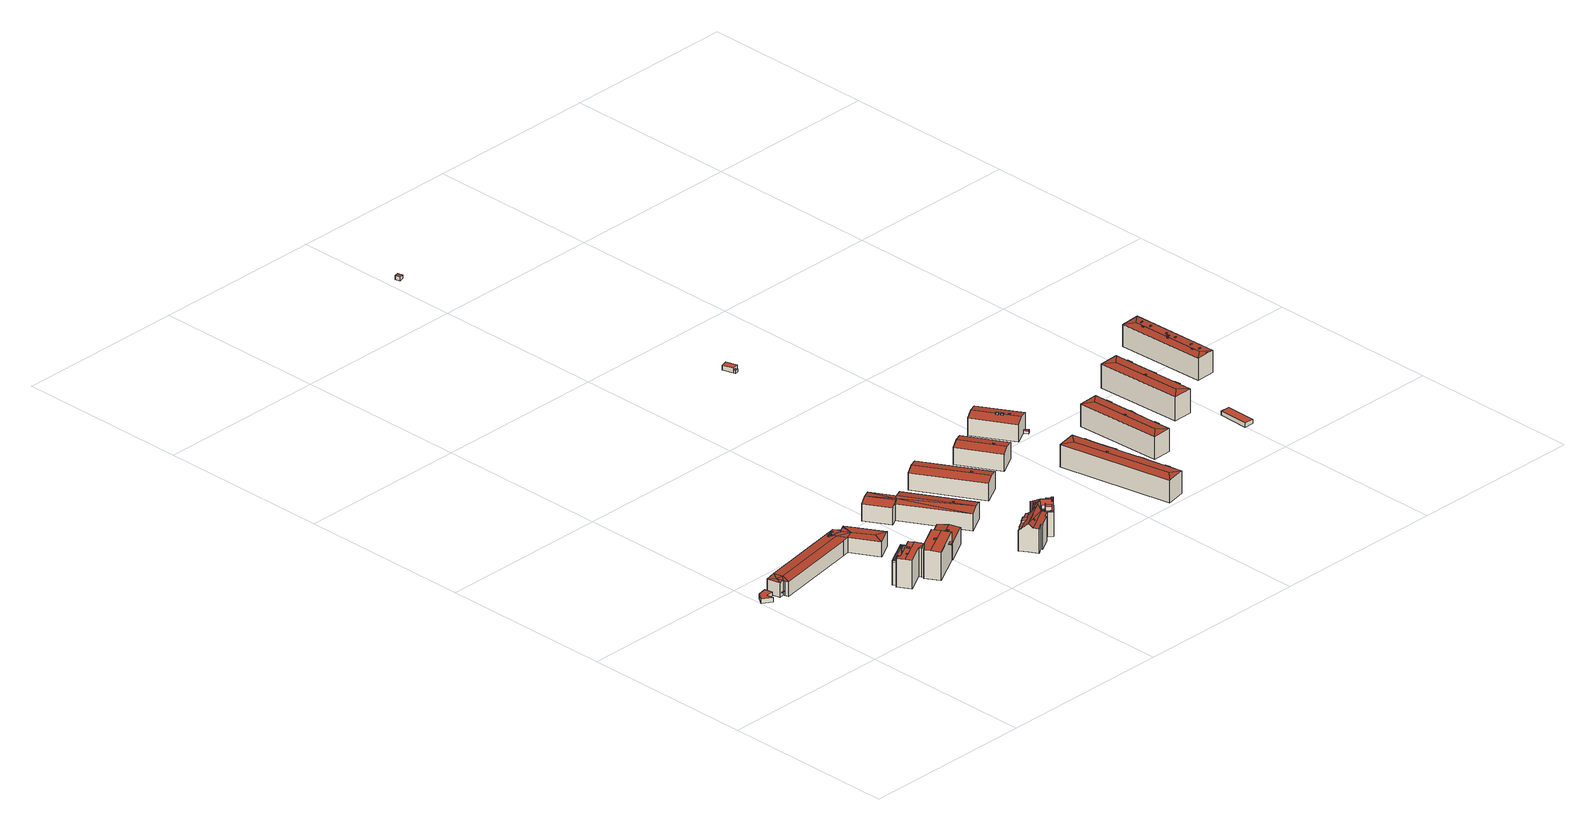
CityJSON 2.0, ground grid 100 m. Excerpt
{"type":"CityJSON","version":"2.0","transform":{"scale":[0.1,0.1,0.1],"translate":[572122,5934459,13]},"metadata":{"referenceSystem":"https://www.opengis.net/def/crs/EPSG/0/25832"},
"CityObjects":{
"building1":{"type":"Building","attributes":{"Grundfläche 2D":"39.105274","Grundhöhe NN":"14.070"},"geometry":[{"type":"Solid","lod":"3","boundaries":[[[[0,1,2,3,4,5]],[[6,7,4,3]],[[7,8,5,4]],[[8,9,0,5]],[[9,10,1,0]],[[10,11,2,1]],[[11,6,3,2]],[[6,11,10,9,8,7]]]],"semantics":{"surfaces":[{"type":"RoofSurface"},{"type":"WallSurface"},{"type":"GroundSurface"}],"values":[[0,1,1,1,1,1,1,2]]}}]},
"building2":{"type":"Building","attributes":{"Grundfläche 2D":"918.314063","Grundhöhe NN":"14.025"},"children":["building2-1","building2-2","building2-3","building2-4","building2-5"],"geometry":[{"type":"MultiSurface","lod":"3","boundaries":[[[12,13,14,15,16,17,18,19],[20,21,22,23]],[[24,25,26]],[[27,26,25,28]],[[24,29,28,25]],[[30,28,29]],[[31,28,30]],[[32,33,34,35,28,31,36,37]],[[38,39,40]],[[41,42,40,39,43,44,35,34]],[[45,46,43]],[[43,46,44]],[[47,46,45]],[[48,46,47]],[[49,50,44,48]],[[44,46,48]],[[50,51,27,35,44]],[[27,28,35]],[[52,53,54,55,56,57]],[[12,19,32,37]],[[37,36,13,12]],[[36,31,14,13]],[[31,58,15,14]],[[58,38,40,42,17,16,15]],[[42,41,18,17]],[[33,32,19,18,41,34]],[[51,50,59,60]],[[27,51,60,61]],[[24,26,62,63]],[[29,24,63,64]],[[55,31,30,29,64,65,56]],[[31,55,54,58]],[[66,38,58,54,53,67]],[[39,38,66,68]],[[43,39,68,69]],[[45,43,69,70]],[[47,45,70,71]],[[72,48,47,71,73,74]],[[75,49,48,72,74,73,76,77]],[[49,75,77,76,59,50]],[[26,27,61,62]],[[57,56,65,78]],[[52,57,78,79]],[[53,52,79,67]],[[64,63,62,61,60,59,76,73,71,70,69,68,66,67,79,78,65]]],"semantics":{"surfaces":[{"type":"RoofSurface"},{"type":"WallSurface"},{"type":"GroundSurface"}],"values":[0,0,0,0,0,0,0,0,0,0,0,0,0,0,0,0,0,0,1,1,1,1,1,1,1,1,1,1,1,1,1,1,1,1,1,1,1,1,1,1,1,1,1,2]}}]},
"building2-1":{"type":"BuildingInstallation","parents":["building2"],"geometry":[{"type":"MultiSurface","lod":"3","boundaries":[[[80,81,82,83]],[[83,82,84,85]],[[80,83,85,86]],[[81,80,86,87]],[[82,81,87,84]]],"semantics":{"surfaces":[{"type":"RoofSurface"},{"type":"WallSurface"}],"values":[0,1,1,1,1]}}]},
"building2-2":{"type":"BuildingInstallation","parents":["building2"],"geometry":[{"type":"MultiSurface","lod":"3","boundaries":[[[88,89,90,91,92]],[[93,94,90,89,95]],[[94,96,97,98,92,91,90]],[[98,99,88,92]],[[99,95,89,88]]],"semantics":{"surfaces":[{"type":"RoofSurface"},{"type":"WallSurface"}],"values":[0,1,1,1,1]}}]},
"building2-3":{"type":"BuildingInstallation","parents":["building2"],"geometry":[{"type":"MultiSurface","lod":"3","boundaries":[[[100,96,94,101]],[[93,102,101,94]],[[102,103,100,101]],[[103,97,96,100]]],"semantics":{"surfaces":[{"type":"RoofSurface"},{"type":"WallSurface"}],"values":[0,1,1,1]}}]},
"building2-4":{"type":"BuildingInstallation","parents":["building2"],"geometry":[{"type":"MultiSurface","lod":"3","boundaries":[[[104,105,106,107]],[[107,106,23,22]],[[104,107,22,21]],[[105,104,21,20]],[[106,105,20,23]]],"semantics":{"surfaces":[{"type":"RoofSurface"},{"type":"WallSurface"}],"values":[0,1,1,1,1]}}]},
"building2-5":{"type":"BuildingInstallation","parents":["building2"],"geometry":[{"type":"MultiSurface","lod":"3","boundaries":[[[75,72,108,109]],[[74,110,108,72]],[[77,74,72,75]],[[110,111,109,108]],[[111,77,75,109]],[[74,77,111,110]]],"semantics":{"surfaces":[{"type":"RoofSurface"},{"type":"WallSurface"},{"type":"OuterCeilingSurface"}],"values":[0,1,1,1,1,2]}}]},
"building3":{"type":"Building","attributes":{"Grundfläche 2D":"424.676342","Grundhöhe NN":"14.082"},"children":["building3-1","building3-2","building3-3","building3-4"],"geometry":[{"type":"Solid","lod":"3","boundaries":[[[[112,113,114,115,116,117,118,119]],[[120,121,122,123,124,125,126,127,128,129]],[[130,131,132]],[[133,134,131,130,135,136,137]],[[136,138,139,137]],[[140,141,131,142,143]],[[132,131,141]],[[144,145,143,142,146,147,148,149]],[[147,150,151,148]],[[152,144,149]],[[153,154,113,112]],[[115,114,120,129]],[[129,128,116,115]],[[128,127,117,116]],[[155,119,118,156]],[[155,153,112,119]],[[130,132,157,158]],[[138,136,135,159,160]],[[135,130,158,159]],[[138,160,161,139]],[[134,133,137,139,161,162]],[[134,162,163,131]],[[155,156,164,165]],[[153,155,165,166]],[[154,153,166,167]],[[141,140,168,169]],[[132,141,169,157]],[[146,142,131,163,164,156,118]],[[127,126,147,146,118,117]],[[147,126,125,150]],[[150,125,124,151]],[[151,124,123,148]],[[148,123,122,149]],[[149,122,121,152]],[[114,113,154,167,170,145,144,152,121,120]],[[168,140,143,145,170]],[[163,162,161,160,159,158,157,169,168,170,167,166,165,164]]]],"semantics":{"surfaces":[{"type":"RoofSurface"},{"type":"WallSurface"},{"type":"GroundSurface"}],"values":[[0,0,0,0,0,0,0,0,0,0,1,1,1,1,1,1,1,1,1,1,1,1,1,1,1,1,1,1,1,1,1,1,1,1,1,1,2]]}}]},
"building3-1":{"type":"BuildingInstallation","parents":["building3"],"geometry":[{"type":"MultiSurface","lod":"3","boundaries":[[[171,172,173,174]],[[174,173,175,176]],[[171,174,176,177]],[[172,171,177,178]],[[173,172,178,175]]],"semantics":{"surfaces":[{"type":"RoofSurface"},{"type":"WallSurface"}],"values":[0,1,1,1,1]}}]},
"building3-2":{"type":"BuildingInstallation","parents":["building3"],"geometry":[{"type":"MultiSurface","lod":"3","boundaries":[[[179,180,181,182]],[[182,181,183,184]],[[179,182,184,185]],[[180,179,185,186]],[[181,180,186,183]]],"semantics":{"surfaces":[{"type":"RoofSurface"},{"type":"WallSurface"}],"values":[0,1,1,1,1]}}]},
"building3-3":{"type":"BuildingInstallation","parents":["building3"],"geometry":[{"type":"MultiSurface","lod":"3","boundaries":[[[187,188,189,190]],[[190,189,191,192]],[[187,190,192,193]],[[188,187,193,194]],[[189,188,194,191]]],"semantics":{"surfaces":[{"type":"RoofSurface"},{"type":"WallSurface"}],"values":[0,1,1,1,1]}}]},
"building3-4":{"type":"BuildingInstallation","parents":["building3"],"geometry":[{"type":"MultiSurface","lod":"3","boundaries":[[[195,196,197,198]],[[199,200,198,197]],[[200,201,195,198]],[[201,202,196,195]],[[202,199,197,196]],[[202,201,200,199]]],"semantics":{"surfaces":[{"type":"RoofSurface"},{"type":"WallSurface"},{"type":"OuterCeilingSurface"}],"values":[0,1,1,1,1,2]}}]},
"building4":{"type":"Building","attributes":{"Grundfläche 2D":"206.413363","Grundhöhe NN":"14.407"},"children":["building4-1"],"geometry":[{"type":"Solid","lod":"3","boundaries":[[[[203,204,205,206]],[[204,207,208,205]],[[207,209,210,208]],[[203,206,211,212]],[[207,204,203,212,213]],[[209,207,213,214]],[[210,209,214,215]],[[208,210,215,216]],[[206,205,208,216,211]],[[215,214,213,212,211,216]]]],"semantics":{"surfaces":[{"type":"RoofSurface"},{"type":"WallSurface"},{"type":"GroundSurface"}],"values":[[0,0,0,1,1,1,1,1,1,2]]}}]},
"building4-1":{"type":"BuildingInstallation","parents":["building4"],"geometry":[{"type":"MultiSurface","lod":"3","boundaries":[[[217,218,219,220]],[[220,219,221,222]],[[217,220,222,223]],[[218,217,223,224]],[[219,218,224,221]]],"semantics":{"surfaces":[{"type":"RoofSurface"},{"type":"WallSurface"}],"values":[0,1,1,1,1]}}]},
"building5":{"type":"Building","attributes":{"Grundfläche 2D":"731.195685","Grundhöhe NN":"14.579"},"children":["building5-1"],"geometry":[{"type":"Solid","lod":"3","boundaries":[[[[225,226,227]],[[226,228,227]],[[225,229,230,231,232]],[[225,232,233,226]],[[234,233,235]],[[236,233,234]],[[236,237,238,239,240]],[[236,240,226,233]],[[234,235,241,242]],[[237,236,234,242,243]],[[238,237,243,244]],[[226,240,239,238,244,245,228]],[[229,225,227,246,247]],[[230,229,247,248]],[[233,232,231,230,248,241,235]],[[227,228,245,246]],[[247,246,245,244,243,242,241,248]]]],"semantics":{"surfaces":[{"type":"RoofSurface"},{"type":"WallSurface"},{"type":"GroundSurface"}],"values":[[0,0,0,0,0,0,0,0,1,1,1,1,1,1,1,1,2]]}}]},
"building5-1":{"type":"BuildingInstallation","parents":["building5"],"geometry":[{"type":"MultiSurface","lod":"3","boundaries":[[[249,250,251,252]],[[252,251,253,254]],[[249,252,254,255]],[[250,249,255,256]],[[251,250,256,253]]],"semantics":{"surfaces":[{"type":"RoofSurface"},{"type":"WallSurface"}],"values":[0,1,1,1,1]}}]},
"building6":{"type":"Building","attributes":{"Grundfläche 2D":"320.597153","Grundhöhe NN":"13.350"},"children":["building6-1","building6-2","building6-3","building6-4","building6-5","building6-6","building6-7","building6-8","building6-9","building6-10"],"geometry":[{"type":"MultiSurface","lod":"3","boundaries":[[[257,258,259,260,261,262]],[[263,264,265,266,267,268,269,270,271]],[[272,273,271]],[[274,268,267,266,265,264,271,273,275]],[[263,271,264]],[[276,277,275]],[[275,277,274]],[[278,277,276,279,280,281,282,283]],[[284,285,278]],[[285,277,278]],[[286,262,261,260,287,288,289,290,291,292,293,294,295]],[[292,291,290,289,277,285],[296,297,298,299,300,301]],[[295,294,293,302,303,286]],[[304,288,287,305]],[[304,306,307,268,274,308,288]],[[288,308,289]],[[274,277,289]],[[289,308,274]],[[270,269,309]],[[268,307,269]],[[269,307,306,309]],[[286,303,310,258,257,262]],[[310,311,259,258]],[[305,287,260,259,311]],[[304,305,312,313]],[[309,306,304,313,314]],[[270,309,314,315]],[[271,270,315,316]],[[272,271,316,317]],[[273,272,317,318]],[[319,279,276,275,273,318,320]],[[280,279,319,321]],[[281,280,321,322]],[[282,281,322,323]],[[283,282,323,324]],[[278,283,324,325]],[[284,278,325,326]],[[302,293,292,285,284,326,327]],[[303,302,327,328]],[[311,310,329,330]],[[310,303,328,329]],[[305,311,330,312]],[[322,321,319,320,318,317,316,315,314,313,312,330,329,328,327,326,325,324,323]]],"semantics":{"surfaces":[{"type":"RoofSurface"},{"type":"WallSurface"},{"type":"GroundSurface"}],"values":[0,0,0,0,0,0,0,0,0,0,0,0,0,0,0,0,0,0,0,1,1,1,1,1,1,1,1,1,1,1,1,1,1,1,1,1,1,1,1,1,1,1,2]}}]},
"building6-1":{"type":"BuildingInstallation","parents":["building6"],"geometry":[{"type":"MultiSurface","lod":"3","boundaries":[[[331,332,333,334]],[[333,332,335,336]],[[334,333,336,337]],[[331,334,337,338]],[[332,331,338,335]]],"semantics":{"surfaces":[{"type":"RoofSurface"},{"type":"WallSurface"}],"values":[0,1,1,1,1]}}]},
"building6-2":{"type":"BuildingInstallation","parents":["building6"],"geometry":[{"type":"MultiSurface","lod":"3","boundaries":[[[339,340,341,342,343]],[[344,345,343,342]],[[339,343,345]],[[340,346,341]],[[347,344,342,341]]],"semantics":{"surfaces":[{"type":"RoofSurface"},{"type":"WallSurface"}],"values":[0,1,1,1,1]}}]},
"building6-3":{"type":"BuildingInstallation","parents":["building6"],"geometry":[{"type":"MultiSurface","lod":"3","boundaries":[[[348,349,350,351,352]],[[350,349,353,354]],[[354,355,351,350]],[[352,351,355]]],"semantics":{"surfaces":[{"type":"RoofSurface"},{"type":"WallSurface"}],"values":[0,1,1,1]}}]},
"building6-4":{"type":"BuildingInstallation","parents":["building6"],"geometry":[{"type":"MultiSurface","lod":"3","boundaries":[[[356,357,358,359,360,361]],[[360,359,265,362]],[[360,362,263,361]],[[263,264,356,361]],[[363,364,357,356,264]],[[358,357,364,365]]],"semantics":{"surfaces":[{"type":"RoofSurface"},{"type":"WallSurface"}],"values":[0,1,1,1,1,1]}}]},
"building6-5":{"type":"BuildingInstallation","parents":["building6"],"geometry":[{"type":"MultiSurface","lod":"3","boundaries":[[[366,367,368,369,370,371]],[[372,369,368,367,366,373,374,291]],[[372,375,370,369]],[[375,290,376,377,371,370]],[[377,373,366,371]]],"semantics":{"surfaces":[{"type":"RoofSurface"},{"type":"WallSurface"}],"values":[0,1,1,1,1]}}]},
"building6-6":{"type":"BuildingInstallation","parents":["building6"],"geometry":[{"type":"MultiSurface","lod":"3","boundaries":[[[378,379,380,381]],[[379,378,382,383]],[[380,379,383,384]],[[381,380,384,385]],[[378,381,385,382]]],"semantics":{"surfaces":[{"type":"RoofSurface"},{"type":"WallSurface"}],"values":[0,1,1,1,1]}}]},
"building6-7":{"type":"BuildingInstallation","parents":["building6"],"geometry":[{"type":"MultiSurface","lod":"3","boundaries":[[[267,386,387,388,389,390]],[[389,388,391,266]],[[387,386,392]],[[392,391,388,387]]],"semantics":{"surfaces":[{"type":"RoofSurface"},{"type":"WallSurface"}],"values":[0,1,1,1]}}]},
"building6-8":{"type":"BuildingInstallation","parents":["building6"],"geometry":[{"type":"MultiSurface","lod":"3","boundaries":[[[393,394,395,396]],[[396,395,397,398]],[[393,396,398,399]],[[394,393,399,400]],[[395,394,400,397]]],"semantics":{"surfaces":[{"type":"RoofSurface"},{"type":"WallSurface"}],"values":[0,1,1,1,1]}}]},
"building6-9":{"type":"BuildingInstallation","parents":["building6"],"geometry":[{"type":"MultiSurface","lod":"3","boundaries":[[[401,402,403,404]],[[298,297,402,401,299]],[[296,301,403,402,297]],[[301,300,404,403]],[[300,299,401,404]]],"semantics":{"surfaces":[{"type":"RoofSurface"},{"type":"WallSurface"}],"values":[0,1,1,1,1]}}]},
"building6-10":{"type":"BuildingInstallation","parents":["building6"],"geometry":[{"type":"MultiSurface","lod":"3","boundaries":[[[405,406,407,408,409]],[[294,410,405,409,411]],[[406,405,410,412]],[[407,406,412,295]]],"semantics":{"surfaces":[{"type":"RoofSurface"},{"type":"WallSurface"}],"values":[0,1,1,1]}}]},
"building7":{"type":"Building","attributes":{"Grundfläche 2D":"534.867794","Grundhöhe NN":"14.846"},"children":["building7-1"],"geometry":[{"type":"Solid","lod":"3","boundaries":[[[[413,414,415,416]],[[417,413,416,418]],[[418,416,415,419,420]],[[417,418,420,421]],[[414,413,417,421,422]],[[415,414,422,419]],[[420,419,422,421]]]],"semantics":{"surfaces":[{"type":"RoofSurface"},{"type":"WallSurface"},{"type":"GroundSurface"}],"values":[[0,0,1,1,1,1,2]]}}]},
"building7-1":{"type":"BuildingInstallation","parents":["building7"],"geometry":[{"type":"MultiSurface","lod":"3","boundaries":[[[423,424,425,426]],[[426,425,427,428]],[[423,426,428,429]],[[424,423,429,430]],[[425,424,430,427]]],"semantics":{"surfaces":[{"type":"RoofSurface"},{"type":"WallSurface"}],"values":[0,1,1,1,1]}}]},
"building8":{"type":"Building","attributes":{"Grundfläche 2D":"339.621883","Grundhöhe NN":"15.150"},"children":["building8-1"],"geometry":[{"type":"Solid","lod":"3","boundaries":[[[[431,432,433,434]],[[435,432,431,436]],[[434,433,437,438]],[[436,431,434,438,439]],[[435,436,439,440]],[[437,433,432,435,440]],[[439,438,437,440]]]],"semantics":{"surfaces":[{"type":"RoofSurface"},{"type":"WallSurface"},{"type":"GroundSurface"}],"values":[[0,0,1,1,1,1,2]]}}]},
"building8-1":{"type":"BuildingInstallation","parents":["building8"],"geometry":[{"type":"MultiSurface","lod":"3","boundaries":[[[441,442,443,444]],[[444,443,445,446]],[[441,444,446,447]],[[442,441,447,448]],[[443,442,448,445]]],"semantics":{"surfaces":[{"type":"RoofSurface"},{"type":"WallSurface"}],"values":[0,1,1,1,1]}}]},
"building9":{"type":"Building","attributes":{"Grundfläche 2D":"755.441819","Grundhöhe NN":"15.011"},"children":["building9-1","building9-2","building9-3","building9-4","building9-5"],"geometry":[{"type":"Solid","lod":"3","boundaries":[[[[449,450,451,452]],[[449,452,453]],[[454,451,450]],[[455,456,457,453,452,451,454,458,459,460,461,462]],[[458,463,464,459]],[[460,465,466,461]],[[462,467,468,455]],[[456,469,470,457]],[[450,449,471,472]],[[454,450,472,473]],[[458,454,473,474]],[[463,458,474,475]],[[464,463,475,476]],[[459,464,476,477]],[[460,459,477,478]],[[465,460,478,479]],[[466,465,479,480]],[[461,466,480,481]],[[462,461,481,482]],[[467,462,482,483]],[[468,467,483,484]],[[455,468,484,485]],[[456,455,485,486]],[[469,456,486,487]],[[470,469,487,488]],[[457,470,488,489]],[[453,457,489,490]],[[449,453,490,471]],[[483,482,481,480,479,478,477,476,475,474,473,472,471,490,489,488,487,486,485,484]]]],"semantics":{"surfaces":[{"type":"RoofSurface"},{"type":"WallSurface"},{"type":"GroundSurface"}],"values":[[0,0,0,0,0,0,0,0,1,1,1,1,1,1,1,1,1,1,1,1,1,1,1,1,1,1,1,1,2]]}}]},
"building9-1":{"type":"BuildingInstallation","parents":["building9"],"geometry":[{"type":"MultiSurface","lod":"3","boundaries":[[[491,492,493,494]],[[494,493,495,496]],[[491,494,496,497]],[[492,491,497,498]],[[493,492,498,495]]],"semantics":{"surfaces":[{"type":"RoofSurface"},{"type":"WallSurface"}],"values":[0,1,1,1,1]}}]},
"building9-2":{"type":"BuildingInstallation","parents":["building9"],"geometry":[{"type":"MultiSurface","lod":"3","boundaries":[[[499,500,501,502]],[[503,504,501,500]],[[504,505,502,501]],[[505,506,499,502]],[[506,503,500,499]],[[503,506,505,504]]],"semantics":{"surfaces":[{"type":"RoofSurface"},{"type":"WallSurface"},{"type":"OuterCeilingSurface"}],"values":[0,1,1,1,1,2]}}]},
"building9-3":{"type":"BuildingInstallation","parents":["building9"],"geometry":[{"type":"MultiSurface","lod":"3","boundaries":[[[507,508,509,510]],[[511,512,510,509]],[[513,511,509,508]],[[512,514,507,510]],[[514,513,508,507]],[[513,514,512,511]]],"semantics":{"surfaces":[{"type":"RoofSurface"},{"type":"WallSurface"},{"type":"OuterCeilingSurface"}],"values":[0,1,1,1,1,2]}}]},
"building9-4":{"type":"BuildingInstallation","parents":["building9"],"geometry":[{"type":"MultiSurface","lod":"3","boundaries":[[[515,516,517,518]],[[519,520,518,517]],[[520,521,515,518]],[[521,522,516,515]],[[522,519,517,516]],[[522,521,520,519]]],"semantics":{"surfaces":[{"type":"RoofSurface"},{"type":"WallSurface"},{"type":"OuterCeilingSurface"}],"values":[0,1,1,1,1,2]}}]},
"building9-5":{"type":"BuildingInstallation","parents":["building9"],"geometry":[{"type":"MultiSurface","lod":"3","boundaries":[[[523,524,525,526]],[[527,528,525,524]],[[528,529,526,525]],[[529,530,523,526]],[[530,527,524,523]],[[527,530,529,528]]],"semantics":{"surfaces":[{"type":"RoofSurface"},{"type":"WallSurface"},{"type":"OuterCeilingSurface"}],"values":[0,1,1,1,1,2]}}]},
"building10":{"type":"Building","attributes":{"Grundfläche 2D":"29.621760","Grundhöhe NN":"14.089"},"geometry":[{"type":"Solid","lod":"3","boundaries":[[[[531,532,533,534]],[[535,536,537,538]],[[531,534,539,540]],[[532,531,540,541]],[[533,532,541,542]],[[543,536,535,534,533,542]],[[537,536,543,544]],[[538,537,544,545]],[[538,545,539,534,535]],[[544,543,542,541,540,539,545]]]],"semantics":{"surfaces":[{"type":"RoofSurface"},{"type":"WallSurface"},{"type":"GroundSurface"}],"values":[[0,0,1,1,1,1,1,1,1,2]]}}]},
"building11":{"type":"Building","attributes":{"Grundfläche 2D":"8.057820","Grundhöhe NN":"15.602"},"geometry":[{"type":"Solid","lod":"3","boundaries":[[[[546,547,548,549]],[[550,551,549,548]],[[551,552,546,549]],[[552,553,547,546]],[[553,550,548,547]],[[553,552,551,550]]]],"semantics":{"surfaces":[{"type":"RoofSurface"},{"type":"WallSurface"},{"type":"GroundSurface"}],"values":[[0,1,1,1,1,2]]}}]},
"building12":{"type":"Building","attributes":{"Grundfläche 2D":"353.457828","Grundhöhe NN":"15.203"},"children":["building12-1","building12-2","building12-3"],"geometry":[{"type":"Solid","lod":"3","boundaries":[[[[554,555,556,557]],[[558,559,560,555,554]],[[561,562,563,564]],[[565,562,561,566]],[[564,563,567,568]],[[566,561,564,568,569]],[[565,566,569,570]],[[562,565,570,571,559,558,554,557,572,567,563]],[[560,559,571,573]],[[556,555,560,573,574]],[[557,556,574,572]],[[574,573,571,570,569,568,567,572]]]],"semantics":{"surfaces":[{"type":"RoofSurface"},{"type":"WallSurface"},{"type":"GroundSurface"}],"values":[[0,0,0,0,1,1,1,1,1,1,1,2]]}}]},
"building12-1":{"type":"BuildingInstallation","parents":["building12"],"geometry":[{"type":"MultiSurface","lod":"3","boundaries":[[[575,576,577,578]],[[578,577,579,580]],[[575,578,580,581]],[[576,575,581,582]],[[577,576,582,579]]],"semantics":{"surfaces":[{"type":"RoofSurface"},{"type":"WallSurface"}],"values":[0,1,1,1,1]}}]},
"building12-2":{"type":"BuildingInstallation","parents":["building12"],"geometry":[{"type":"MultiSurface","lod":"3","boundaries":[[[583,584,585,586]],[[586,585,587,588]],[[583,586,588,589]],[[584,583,589,590]],[[585,584,590,587]]],"semantics":{"surfaces":[{"type":"RoofSurface"},{"type":"WallSurface"}],"values":[0,1,1,1,1]}}]},
"building12-3":{"type":"BuildingInstallation","parents":["building12"],"geometry":[{"type":"MultiSurface","lod":"3","boundaries":[[[591,592,593,594]],[[594,593,595,596]],[[591,594,596,597]],[[592,591,597,598]],[[593,592,598,595]]],"semantics":{"surfaces":[{"type":"RoofSurface"},{"type":"WallSurface"}],"values":[0,1,1,1,1]}}]},
"building13":{"type":"Building","attributes":{"Grundfläche 2D":"575.097731","Grundhöhe NN":"15.719"},"children":["building13-1"],"geometry":[{"type":"Solid","lod":"3","boundaries":[[[[599,600,601]],[[599,602,603,600]],[[604,605,606,607,608,609,602,599,601,610]],[[611,604,610,612]],[[613,606,605,614]],[[615,608,607,616]],[[602,609,603]],[[617,618,601,600]],[[618,619,610,601]],[[619,620,612,610]],[[620,621,611,612]],[[621,622,604,611]],[[622,623,605,604]],[[623,624,614,605]],[[624,625,613,614]],[[625,626,606,613]],[[626,627,607,606]],[[627,628,616,607]],[[628,629,615,616]],[[629,630,608,615]],[[630,631,609,608]],[[631,632,603,609]],[[632,617,600,603]],[[626,625,624,623,622,621,620,619,618,617,632,631,630,629,628,627]]]],"semantics":{"surfaces":[{"type":"RoofSurface"},{"type":"WallSurface"},{"type":"GroundSurface"}],"values":[[0,0,0,0,0,0,0,1,1,1,1,1,1,1,1,1,1,1,1,1,1,1,1,2]]}}]},
"building13-1":{"type":"BuildingInstallation","parents":["building13"],"geometry":[{"type":"MultiSurface","lod":"3","boundaries":[[[633,634,635,636]],[[634,633,637,638]],[[635,634,638,639]],[[636,635,639,640]],[[633,636,640,637]]],"semantics":{"surfaces":[{"type":"RoofSurface"},{"type":"WallSurface"}],"values":[0,1,1,1,1]}}]},
"building14":{"type":"Building","attributes":{"Grundfläche 2D":"574.275443","Grundhöhe NN":"15.399"},"children":["building14-1","building14-2","building14-3"],"geometry":[{"type":"Solid","lod":"3","boundaries":[[[[641,642,643,644]],[[641,644,645]],[[646,643,642]],[[646,647,648,649,650,651,652,645,644,643]],[[647,653,654,648]],[[649,655,656,650]],[[651,657,658,652]],[[642,641,659,660]],[[646,642,660,661]],[[647,646,661,662]],[[653,647,662,663]],[[654,653,663,664]],[[648,654,664,665]],[[649,648,665,666]],[[655,649,666,667]],[[656,655,667,668]],[[650,656,668,669]],[[651,650,669,670]],[[657,651,670,671]],[[658,657,671,672]],[[652,658,672,673]],[[645,652,673,674]],[[641,645,674,659]],[[667,666,665,664,663,662,661,660,659,674,673,672,671,670,669,668]]]],"semantics":{"surfaces":[{"type":"RoofSurface"},{"type":"WallSurface"},{"type":"GroundSurface"}],"values":[[0,0,0,0,0,0,0,1,1,1,1,1,1,1,1,1,1,1,1,1,1,1,1,2]]}}]},
"building14-1":{"type":"BuildingInstallation","parents":["building14"],"geometry":[{"type":"MultiSurface","lod":"3","boundaries":[[[675,676,677,678]],[[678,677,679,680]],[[675,678,680,681]],[[676,675,681,682]],[[677,676,682,679]]],"semantics":{"surfaces":[{"type":"RoofSurface"},{"type":"WallSurface"}],"values":[0,1,1,1,1]}}]},
"building14-2":{"type":"BuildingInstallation","parents":["building14"],"geometry":[{"type":"MultiSurface","lod":"3","boundaries":[[[683,684,685,686]],[[687,688,686,685]],[[689,687,685,684]],[[688,690,683,686]],[[690,689,684,683]],[[689,690,688,687]]],"semantics":{"surfaces":[{"type":"RoofSurface"},{"type":"WallSurface"},{"type":"OuterCeilingSurface"}],"values":[0,1,1,1,1,2]}}]},
"building14-3":{"type":"BuildingInstallation","parents":["building14"],"geometry":[{"type":"MultiSurface","lod":"3","boundaries":[[[691,692,693,694]],[[695,696,694,693]],[[696,697,691,694]],[[697,698,692,691]],[[698,695,693,692]],[[698,697,696,695]]],"semantics":{"surfaces":[{"type":"RoofSurface"},{"type":"WallSurface"},{"type":"OuterCeilingSurface"}],"values":[0,1,1,1,1,2]}}]},
"building15":{"type":"Building","attributes":{"Grundfläche 2D":"95.683235","Grundhöhe NN":"16.673"},"geometry":[{"type":"Solid","lod":"3","boundaries":[[[[699,700,701,702]],[[703,704,702,701]],[[704,705,699,702]],[[705,706,700,699]],[[706,703,701,700]],[[706,705,704,703]]]],"semantics":{"surfaces":[{"type":"RoofSurface"},{"type":"WallSurface"},{"type":"GroundSurface"}],"values":[[0,1,1,1,1,2]]}}]},
"building16":{"type":"Building","attributes":{"Grundfläche 2D":"576.247873","Grundhöhe NN":"16.504"},"children":["building16-1","building16-2","building16-3","building16-4","building16-5","building16-6","building16-7","building16-8","building16-9","building16-10","building16-11","building16-12","building16-13","building16-14"],"geometry":[{"type":"Solid","lod":"3","boundaries":[[[[707,708,709,710,711]],[[707,712,713,708]],[[714,713,712]],[[714,709,708,713]],[[712,707,715,716]],[[714,712,716,717]],[[709,714,717,718]],[[707,711,710,709,718,715]],[[716,715,718,717]]]],"semantics":{"surfaces":[{"type":"RoofSurface"},{"type":"WallSurface"},{"type":"GroundSurface"}],"values":[[0,0,0,0,1,1,1,1,2]]}}]},
"building16-1":{"type":"BuildingInstallation","parents":["building16"],"geometry":[{"type":"MultiSurface","lod":"3","boundaries":[[[719,720,721,722]],[[722,721,723,724]],[[719,722,724,725]],[[720,719,725,726]],[[721,720,726,723]]],"semantics":{"surfaces":[{"type":"RoofSurface"},{"type":"WallSurface"}],"values":[0,1,1,1,1]}}]},
"building16-2":{"type":"BuildingInstallation","parents":["building16"],"geometry":[{"type":"MultiSurface","lod":"3","boundaries":[[[727,728,729,730]],[[730,729,710,711]],[[711,731,727,730]],[[728,727,731,732]],[[732,710,729,728]]],"semantics":{"surfaces":[{"type":"RoofSurface"},{"type":"WallSurface"}],"values":[0,1,1,1,1]}}]},
"building16-3":{"type":"BuildingInstallation","parents":["building16"],"geometry":[{"type":"MultiSurface","lod":"3","boundaries":[[[733,734,735,736]],[[736,735,737,738]],[[733,736,738,739]],[[734,733,739,740]],[[735,734,740,737]]],"semantics":{"surfaces":[{"type":"RoofSurface"},{"type":"WallSurface"}],"values":[0,1,1,1,1]}}]},
"building16-4":{"type":"BuildingInstallation","parents":["building16"],"geometry":[{"type":"MultiSurface","lod":"3","boundaries":[[[741,742,743,744]],[[742,741,745,746]],[[744,743,747,748]],[[741,744,748,745]],[[743,742,746,747]]],"semantics":{"surfaces":[{"type":"RoofSurface"},{"type":"WallSurface"}],"values":[0,1,1,1,1]}}]},
"building16-5":{"type":"BuildingInstallation","parents":["building16"],"geometry":[{"type":"MultiSurface","lod":"3","boundaries":[[[749,750,751,752]],[[751,750,753,754]],[[752,751,754,755]],[[749,752,755,756]],[[750,749,756,753]]],"semantics":{"surfaces":[{"type":"RoofSurface"},{"type":"WallSurface"}],"values":[0,1,1,1,1]}}]},
"building16-6":{"type":"BuildingInstallation","parents":["building16"],"geometry":[{"type":"MultiSurface","lod":"3","boundaries":[[[757,758,759,760]],[[760,759,761,762]],[[762,763,757,760]],[[758,757,763,764]],[[764,761,759,758]]],"semantics":{"surfaces":[{"type":"RoofSurface"},{"type":"WallSurface"}],"values":[0,1,1,1,1]}}]},
"building16-7":{"type":"BuildingInstallation","parents":["building16"],"geometry":[{"type":"MultiSurface","lod":"3","boundaries":[[[765,766,767,768]],[[768,767,769,770]],[[765,768,770,771]],[[766,765,771,772]],[[767,766,772,769]]],"semantics":{"surfaces":[{"type":"RoofSurface"},{"type":"WallSurface"}],"values":[0,1,1,1,1]}}]},
"building16-8":{"type":"BuildingInstallation","parents":["building16"],"geometry":[{"type":"MultiSurface","lod":"3","boundaries":[[[773,774,775,776]],[[776,775,777,778]],[[773,776,778,779]],[[774,773,779,780]],[[775,774,780,777]]],"semantics":{"surfaces":[{"type":"RoofSurface"},{"type":"WallSurface"}],"values":[0,1,1,1,1]}}]},
"building16-9":{"type":"BuildingInstallation","parents":["building16"],"geometry":[{"type":"MultiSurface","lod":"3","boundaries":[[[781,782,783,784]],[[785,786,784,783]],[[784,786,787,781]],[[782,781,787,788]],[[783,782,788,785]]],"semantics":{"surfaces":[{"type":"RoofSurface"},{"type":"WallSurface"}],"values":[0,1,1,1,1]}}]},
"building16-10":{"type":"BuildingInstallation","parents":["building16"],"geometry":[{"type":"MultiSurface","lod":"3","boundaries":[[[789,790,791,792]],[[792,791,793,794]],[[789,792,794,795]],[[790,789,795,796]],[[791,790,796,793]]],"semantics":{"surfaces":[{"type":"RoofSurface"},{"type":"WallSurface"}],"values":[0,1,1,1,1]}}]},
"building16-11":{"type":"BuildingInstallation","parents":["building16"],"geometry":[{"type":"MultiSurface","lod":"3","boundaries":[[[797,798,799,800]],[[800,799,801,802]],[[797,800,802,803]],[[798,797,803,804]],[[799,798,804,801]]],"semantics":{"surfaces":[{"type":"RoofSurface"},{"type":"WallSurface"}],"values":[0,1,1,1,1]}}]},
"building16-12":{"type":"BuildingInstallation","parents":["building16"],"geometry":[{"type":"MultiSurface","lod":"3","boundaries":[[[805,806,807,808]],[[809,810,807,806]],[[810,811,808,807]],[[811,812,805,808]],[[812,809,806,805]],[[809,812,811,810]]],"semantics":{"surfaces":[{"type":"RoofSurface"},{"type":"WallSurface"},{"type":"OuterCeilingSurface"}],"values":[0,1,1,1,1,2]}}]},
"building16-13":{"type":"BuildingInstallation","parents":["building16"],"geometry":[{"type":"MultiSurface","lod":"3","boundaries":[[[813,814,815,816]],[[817,818,815,814]],[[818,819,816,815]],[[819,820,813,816]],[[820,817,814,813]],[[817,820,819,818]]],"semantics":{"surfaces":[{"type":"RoofSurface"},{"type":"WallSurface"},{"type":"OuterCeilingSurface"}],"values":[0,1,1,1,1,2]}}]},
"building16-14":{"type":"BuildingInstallation","parents":["building16"],"geometry":[{"type":"MultiSurface","lod":"3","boundaries":[[[821,822,823,824]],[[822,825,826,823]],[[824,823,826,827]],[[821,824,827,828]],[[822,821,828,825]],[[826,825,828,827]]],"semantics":{"surfaces":[{"type":"RoofSurface"},{"type":"WallSurface"},{"type":"OuterCeilingSurface"}],"values":[0,1,1,1,1,2]}}]}
},
"vertices":[
[80,854,36],[27,843,36],[0,801,36],[54,767,36],[47,803,36],[90,812,36],[54,767,11],[47,803,11],[90,812,11],[80,854,11],[27,843,11],[0,801,11],
[693,911,103],[698,914,103],[696,918,103],[677,951,103],[648,943,103],[644,942,103],[646,932,103],[656,913,103],[657,937,103],[660,932,103],[653,928,103],[650,934,103],[861,743,96],[792,759,99],[765,690,96],[677,846,96],[726,867,99],[747,945,96],[739,940,96],[696,918,97],[656,913,98],[648,927,97],[647,929,97],[646,898,99],[698,914,97],[693,911,97],[650,944,96],[648,953,96],[648,943,96],[646,932,97],[644,942,96],[156,865,96],[167,811,99],[92,849,96],[124,815,99],[109,773,96],[139,779,96],[141,772,96],[146,748,96],[636,836,96],[668,964,39],[672,949,39],[677,951,39],[696,918,39],[739,940,39],[717,977,39],[677,951,95],[146,748,10],[636,836,10],[677,846,10],[765,690,10],[861,743,10],[747,945,10],[739,940,10],[650,944,10],[672,949,10],[648,953,10],[156,865,10],[92,849,10],[109,773,10],[139,779,37],[139,779,10],[139,779,35],[141,772,37],[141,772,10],[141,772,35],[717,977,10],[668,964,10],
[640,914,101],[638,925,101],[629,923,101],[632,912,101],[629,923,97],[632,912,98],[640,914,98],[638,925,97],
[613,926,105],[615,916,105],[623,917,105],[621,927,105],[621,928,105],[623,917,98],[623,917,104],[615,916,98],[621,927,104],[621,927,97],[621,928,97],[613,926,97],
[627,928,104],[629,919,104],[629,919,98],[627,928,97],
[660,932,105],[657,937,105],[650,934,105],[653,928,105],
[119,775,37],[120,767,37],[119,775,35],[120,767,35],
[597,452,155],[608,431,155],[612,433,155],[603,450,155],[743,528,155],[759,499,155],[763,501,155],[744,535,155],[612,433,147],[624,439,147],[631,427,147],[696,463,147],[689,476,147],[716,491,147],[723,478,147],[759,499,147],[743,528,147],[603,450,147],[768,390,178],[804,428,178],[760,403,178],[957,457,179],[933,501,178],[756,384,178],[773,354,179],[958,455,179],[801,304,178],[985,408,178],[638,351,178],[753,415,178],[780,470,179],[620,383,179],[608,431,178],[597,424,178],[763,501,178],[723,478,178],[696,463,178],[631,427,178],[716,491,178],[689,476,178],[624,439,178],[597,452,147],[608,431,147],[744,535,147],[763,501,147],[760,403,11],[768,390,11],[756,384,11],[801,304,11],[985,408,11],[933,501,11],[804,428,11],[763,501,11],[744,535,11],[597,452,11],[608,431,11],[638,351,11],[753,415,11],[597,424,11],
[878,427,181],[868,421,181],[873,410,181],[884,416,181],[873,410,179],[884,416,179],[878,427,178],[868,421,178],
[720,464,181],[709,458,181],[715,448,181],[726,454,181],[715,448,178],[726,454,178],[720,464,178],[709,458,178],
[671,412,181],[667,420,181],[661,417,181],[666,409,181],[661,417,178],[666,409,179],[671,412,179],[667,420,178],
[931,357,148],[959,372,148],[950,388,148],[922,373,148],[950,388,146],[922,373,146],[931,357,146],[959,372,146],
[1130,483,114],[1100,537,123],[957,457,123],[988,403,114],[1068,593,114],[933,501,117],[923,511,114],[930,499,117],[988,403,14],[1130,483,14],[1068,593,14],[923,511,14],[930,499,14],[933,501,14],
[1043,500,125],[1048,491,124],[1057,496,124],[1052,505,125],[1057,496,121],[1052,505,123],[1043,500,123],[1048,491,121],
[1323,562,128],[1101,908,124],[1268,531,115],[1067,889,115],[1378,593,115],[1173,959,115],[1133,937,124],[1118,928,128],[1097,916,124],[1058,1072,115],[1133,937,115],[1001,1040,128],[948,1010,115],[1028,867,115],[1067,889,124],[1082,898,128],[1133,937,16],[1058,1072,16],[948,1010,16],[1028,867,16],[1067,889,16],[1268,531,16],[1378,593,16],[1173,959,16],
[1274,682,127],[1265,677,128],[1270,669,128],[1278,674,127],[1270,669,127],[1278,674,125],[1274,682,125],[1265,677,127],
[1577,322,157],[1579,324,156],[1557,346,156],[1531,321,175],[1546,304,175],[1552,298,175],[1364,280,123],[1364,279,123],[1394,288,130],[1399,289,131],[1424,296,137],[1455,294,153],[1451,304,144],[1451,332,122],[1362,279,122],[1362,281,122],[1297,241,122],[1497,295,173],[1327,195,173],[1340,174,149],[1490,263,149],[1508,239,147],[1356,149,147],[1392,172,147],[1397,163,146],[1475,209,146],[1470,217,147],[1531,215,147],[1533,218,149],[1568,313,155],[1546,336,155],[1525,358,155],[1522,301,193],[1562,260,193],[1567,255,193],[1568,253,193],[1597,283,155],[1590,290,155],[1570,311,155],[1515,260,163],[1506,252,153],[1497,262,153],[1493,266,153],[1507,279,170],[1520,265,170],[1606,291,147],[1577,322,147],[1525,375,147],[1555,344,147],[1466,318,147],[1451,304,147],[1463,300,155],[1466,318,122],[1579,324,145],[1557,346,145],[1555,344,3],[1525,375,3],[1466,318,3],[1451,332,3],[1362,279,3],[1362,281,3],[1297,241,3],[1356,149,3],[1327,195,3],[1392,172,3],[1397,163,3],[1475,209,3],[1470,217,3],[1508,239,3],[1531,215,3],[1606,291,3],[1577,322,3],[1579,324,3],[1557,346,3],
[1394,215,158],[1391,220,163],[1386,217,163],[1389,212,158],[1391,220,162],[1386,217,162],[1389,212,157],[1394,215,157],
[1549,246,176],[1544,251,176],[1525,270,176],[1505,250,172],[1529,226,172],[1505,250,150],[1529,226,151],[1538,257,176],[1516,260,163],
[1352,254,137],[1358,258,137],[1350,271,137],[1314,249,137],[1322,236,137],[1355,262,132],[1350,271,123],[1314,249,124],
[1364,279,144],[1357,275,144],[1369,256,144],[1402,275,144],[1389,295,144],[1364,280,144],[1389,295,123],[1362,278,123],[1357,275,123],[1359,272,127],
[1559,247,197],[1566,254,197],[1567,255,197],[1574,261,197],[1568,267,197],[1554,253,197],[1574,261,185],[1559,247,183],[1566,254,192],[1568,267,185],[1556,255,186],[1554,253,183],
[1536,338,161],[1530,332,169],[1535,327,168],[1541,333,161],[1536,338,160],[1530,332,168],[1535,327,167],[1541,333,160],
[1440,306,137],[1432,319,137],[1395,297,137],[1402,284,137],[1407,286,137],[1395,297,124],[1432,319,124],
[1502,331,160],[1492,322,159],[1500,313,171],[1510,323,171],[1500,313,170],[1510,323,170],[1502,331,159],[1492,322,158],
[1493,266,148],[1506,252,148],[1520,265,148],[1507,279,148],
[1594,294,171],[1575,315,171],[1554,295,176],[1556,293,176],[1573,275,176],[1594,294,151],[1585,286,161],[1575,315,151],
[1388,1084,131],[1334,1054,119],[1540,684,119],[1595,715,131],[1444,1116,119],[1650,746,119],[1540,684,18],[1650,746,18],[1444,1116,18],[1334,1054,18],
[1553,823,131],[1545,818,131],[1549,810,131],[1558,814,131],[1549,810,130],[1558,814,128],[1553,823,128],[1545,818,130],
[1860,863,132],[1729,1097,132],[1674,1066,121],[1805,832,121],[1785,1128,121],[1915,894,121],[1674,1066,22],[1805,832,22],[1915,894,22],[1785,1128,22],
[1833,939,132],[1825,934,132],[1830,926,132],[1838,931,132],[1830,926,131],[1838,931,130],[1833,939,130],[1825,934,131],
[2038,661,152],[2165,8,152],[2212,63,155],[2102,626,155],[2149,683,152],[2276,30,152],[2194,452,152],[2169,580,152],[2163,612,152],[2262,101,152],[2256,131,152],[2231,261,152],[2225,292,152],[2200,421,152],[2266,102,152],[2260,132,152],[2235,261,152],[2229,292,152],[2204,421,152],[2198,452,152],[2173,581,152],[2167,613,152],[2038,661,20],[2165,8,20],[2276,30,20],[2262,101,20],[2266,102,20],[2260,132,20],[2256,131,20],[2231,261,20],[2235,261,20],[2229,292,20],[2225,292,20],[2200,421,20],[2204,421,20],[2198,452,20],[2194,452,20],[2169,580,20],[2173,581,20],[2167,613,20],[2163,612,20],[2149,683,20],
[2149,438,157],[2140,436,157],[2142,427,157],[2150,429,157],[2142,427,155],[2150,429,155],[2149,438,155],[2140,436,155],
[2175,609,49],[2168,608,49],[2172,586,49],[2180,587,49],[2168,608,47],[2172,586,47],[2180,587,47],[2175,609,47],
[2207,449,49],[2199,448,49],[2203,426,49],[2211,428,49],[2203,426,47],[2211,428,47],[2199,448,47],[2207,449,47],
[2272,108,49],[2268,129,49],[2261,127,49],[2265,106,49],[2261,127,47],[2265,106,47],[2272,108,47],[2268,129,47],
[2238,289,49],[2230,288,49],[2234,266,49],[2242,267,49],[2230,288,47],[2234,266,47],[2242,267,47],[2238,289,47],
[1578,2512,30],[1594,2516,30],[1590,2529,30],[1574,2525,30],[1574,2525,39],[1614,2537,38],[1595,2600,38],[1555,2588,39],[1574,2525,11],[1578,2512,11],[1594,2516,11],[1590,2529,11],[1614,2537,11],[1595,2600,11],[1555,2588,11],
[1062,4408,47],[1035,4399,50],[1043,4372,50],[1071,4381,47],[1043,4372,26],[1071,4381,26],[1062,4408,26],[1035,4399,26],
[2123,1015,136],[1992,1250,136],[1936,1218,123],[2067,984,123],[2149,1030,130],[2181,1048,123],[2049,1282,123],[2170,1010,40],[2156,1034,40],[2149,1030,38],[2162,1006,38],[2163,1038,38],[2176,1014,38],[2149,1030,22],[2162,1006,22],[2176,1014,22],[2163,1038,22],[2181,1048,22],[2067,984,22],[2049,1282,22],[1936,1218,22],
[2069,1110,144],[2062,1105,144],[2068,1094,144],[2075,1098,144],[2068,1094,134],[2075,1098,136],[2069,1110,136],[2062,1105,134],
[2063,1120,144],[2056,1131,144],[2049,1127,144],[2056,1116,144],[2049,1127,134],[2056,1116,134],[2063,1120,136],[2056,1131,136],
[2095,1083,135],[2100,1074,135],[2108,1079,135],[2103,1088,135],[2108,1079,132],[2103,1088,132],[2095,1083,134],[2100,1074,134],
[2470,408,164],[2415,359,160],[2528,364,160],[2454,820,164],[2395,862,160],[2524,469,160],[2519,599,160],[2518,632,160],[2513,762,160],[2511,795,160],[2508,867,160],[2526,436,160],[2529,469,160],[2530,436,160],[2522,632,160],[2524,600,160],[2516,795,160],[2517,762,160],[2415,359,27],[2528,364,27],[2526,436,27],[2530,436,27],[2529,469,27],[2524,469,27],[2519,599,27],[2524,600,27],[2522,632,27],[2518,632,27],[2513,762,27],[2517,762,27],[2516,795,27],[2511,795,27],[2508,867,27],[2395,862,27],
[2472,624,166],[2463,624,166],[2463,615,166],[2472,615,166],[2472,624,164],[2463,624,164],[2463,615,164],[2472,615,164],
[2752,1062,165],[2772,559,165],[2827,610,168],[2810,1018,168],[2865,1067,165],[2885,564,165],[2882,636,165],[2881,669,165],[2876,799,165],[2875,832,165],[2870,962,165],[2868,995,165],[2887,636,165],[2886,669,165],[2881,800,165],[2879,832,165],[2874,962,165],[2873,995,165],[2752,1062,24],[2772,559,24],[2885,564,24],[2882,636,24],[2887,636,24],[2886,669,24],[2881,669,24],[2876,799,24],[2881,800,24],[2879,832,24],[2875,832,24],[2870,962,24],[2874,962,24],[2873,995,24],[2868,995,24],[2865,1067,24],
[2829,824,170],[2819,824,170],[2820,815,170],[2829,815,170],[2820,815,168],[2829,815,168],[2829,824,168],[2819,824,168],
[2888,803,62],[2887,828,62],[2879,828,62],[2880,803,62],[2879,828,60],[2880,803,60],[2887,828,60],[2888,803,60],
[2880,990,62],[2873,990,62],[2874,968,62],[2881,968,62],[2874,968,60],[2881,968,60],[2880,990,60],[2873,990,60],
[2959,245,61],[3014,244,61],[3017,417,61],[2962,418,61],[3017,417,37],[2962,418,37],[2959,245,37],[3014,244,37],
[3245,752,165],[3188,789,168],[3133,748,165],[3197,750,165],[3205,751,165],[3226,1267,165],[3173,1225,168],[3114,1262,165],[3245,752,35],[3226,1267,35],[3114,1262,35],[3133,748,35],
[3173,1005,171],[3169,1005,171],[3169,995,171],[3173,995,171],[3169,995,168],[3173,995,168],[3173,1005,168],[3169,1005,168],
[3205,754,171],[3197,753,171],[3197,750,171],[3205,751,171],[3205,754,165],[3197,753,165],
[3162,1173,171],[3163,1162,171],[3167,1162,171],[3167,1173,171],[3167,1162,168],[3167,1173,168],[3162,1173,168],[3163,1162,168],
[3179,837,171],[3175,836,171],[3176,826,171],[3180,826,171],[3179,837,168],[3175,836,168],[3176,826,168],[3180,826,168],
[3186,1006,170],[3195,1007,170],[3194,1021,170],[3185,1021,170],[3195,1007,167],[3194,1021,167],[3185,1021,168],[3186,1006,168],
[3192,1142,171],[3202,1143,171],[3202,1148,171],[3191,1147,171],[3202,1148,167],[3191,1147,167],[3192,1142,167],[3202,1143,167],
[3202,867,171],[3212,867,171],[3212,871,171],[3202,871,171],[3212,871,167],[3202,871,167],[3202,867,167],[3212,867,167],
[3198,974,171],[3208,974,171],[3208,979,171],[3198,979,171],[3208,979,167],[3198,979,167],[3198,974,167],[3208,974,167],
[3199,1204,171],[3199,1208,171],[3189,1208,171],[3189,1203,171],[3189,1208,167],[3189,1203,167],[3199,1204,167],[3199,1208,167],
[3196,1034,171],[3206,1035,171],[3206,1040,171],[3196,1039,171],[3206,1040,167],[3196,1039,167],[3196,1034,167],[3206,1035,167],
[3214,810,171],[3204,810,171],[3204,806,171],[3214,806,171],[3204,806,167],[3214,806,167],[3214,810,167],[3204,810,167],
[3251,852,64],[3242,852,64],[3242,829,64],[3252,830,64],[3242,852,62],[3242,829,62],[3252,830,62],[3251,852,62],
[3245,1021,64],[3235,1021,64],[3236,998,64],[3246,998,64],[3235,1021,62],[3236,998,62],[3246,998,62],[3245,1021,62],
[3239,1189,64],[3229,1189,64],[3230,1166,64],[3240,1167,64],[3229,1189,62],[3230,1166,62],[3240,1167,62],[3239,1189,62]
]}
